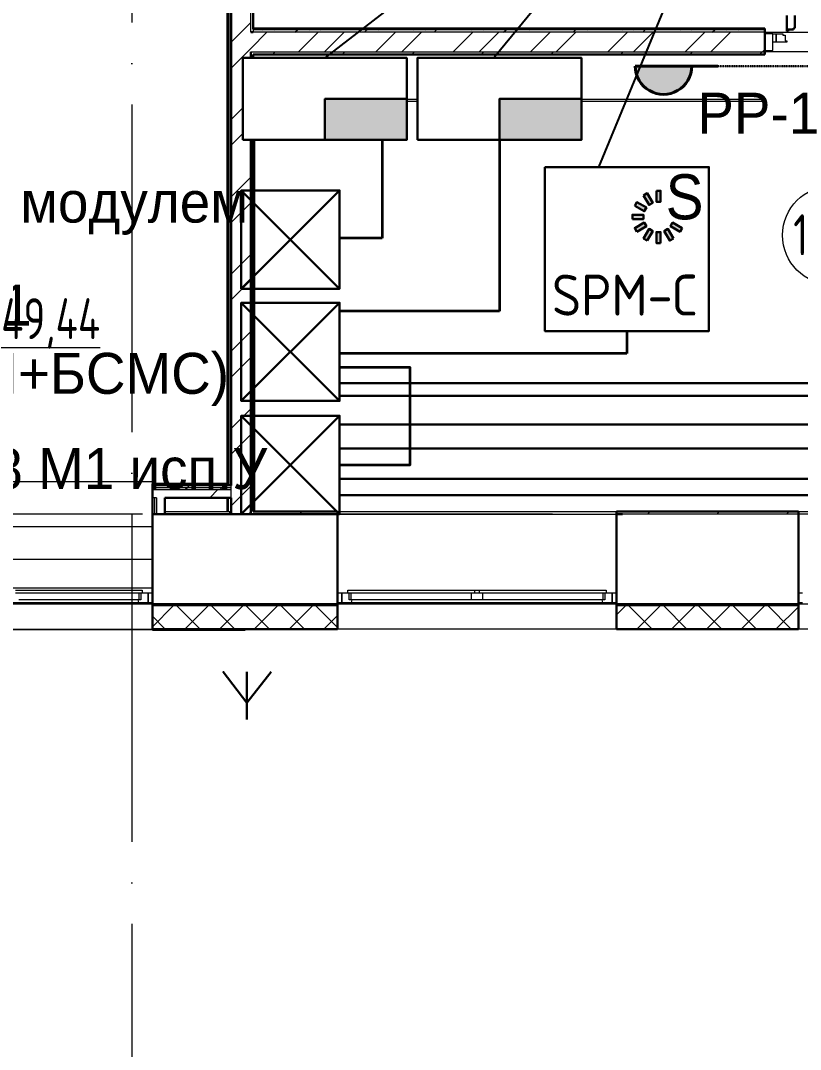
# Model space of a CAD drawing. Header units: millimetres. Extents: x -87434 to 499450, y -468665 to 122144.
# Drawn here: x -41337 to -36580, y -23410 to -17132 of the extents above; entities that cross this region are included whole.
import ezdxf
from ezdxf.enums import TextEntityAlignment as Align

# ---------------------------------------------------------------- set-up
doc = ezdxf.new("R2010")
doc.units = ezdxf.units.MM
doc.set_wipeout_variables(frame=1)
doc.linetypes.add('ADSK_Линия сетки', pattern=[25, 20, -2.5, 0, -2.5])
doc.linetypes.add('ADSK_Невидимые', pattern=[5, 3, -2])
for name, color, linetype, lineweight in [('!_СПР_оборуд', 1, 'Continuous', 30), ('_ Окна', 7, 'Continuous', 9), ('RC-Оповещение', 7, 'Continuous', 30), ('RC-Приборы_управления_и_блоки_индикации', 5, 'Continuous', 30), ('Витраж', 7, 'Continuous', 9), ('Двери', 252, 'Continuous', 9), ('лс', 5, 'Continuous', 30), ('Марки помещений', 252, 'Continuous', 20), ('Ограждение', 252, 'Continuous', 9), ('Окна', 252, 'Continuous', 9), ('Оси', 252, 'Continuous', 9), ('Стены внутренние', 7, 'Continuous', 18), ('Стены наружные', 7, 'Continuous', 18), ('Стены штриховка', 252, 'Continuous', 9), ('СУ Часофикация', 205, 'Continuous', 30)]:
    doc.layers.add(name, color=color, linetype=linetype, lineweight=lineweight)
for name, color, linetype in [('RC-Таблицы', 7, 'Continuous'), ('TEXT1', 7, 'Continuous'), ('Радиофикация', 7, 'Continuous')]:
    doc.layers.add(name, color=color, linetype=linetype)
doc.layers.add('Двери открывание', color=7, linetype='Continuous', lineweight=9, true_color=0xc0c0c0)
doc.styles.add('GOST Common_3', font='', dxfattribs={"height": 3.5})
doc.styles.add('ISOCPEUR', font='isocpeur.ttf', dxfattribs={"width": 0.9, "height": 350})
doc.styles.add('Mipgost_5', font='', dxfattribs={"height": 250})
doc.styles.get("Standard").update_dxf_attribs({"font": ''})
doc.styles.get('GOST Common_3').set_extended_font_data('GOST 2.304 type A')
doc.styles.get('Mipgost_5').set_extended_font_data('Mipgost')
doc.styles.get('Standard').set_extended_font_data('GOST type B')

# ---------------------------------------------------------------- blocks, each defined once
blk = doc.blocks.new('A$C1F127789')
at = {"lineweight": 30, "true_color": 0xffffff}
blk.add_hatch(color=7, dxfattribs=at).paths.add_polyline_path([(0, -159.2, 1), (0, -502.9)])
at = {"layer": '!_СПР_оборуд', "color": 1, "lineweight": -2}
blk.add_lwpolyline([(0, -502.9), (0, 0)], dxfattribs=at)
blk.add_arc((0, -331), 171.9, 90, 270, dxfattribs=at)
blk = doc.blocks.new('RC-UGO-PPK-01')
at = {"layer": 'RC-Приборы_управления_и_блоки_индикации'}
blk.add_attdef('PSTN', text='', height=1.5, dxfattribs=at).set_placement((5, 2.5), align=Align.BOTTOM_CENTER)
blk.add_wipeout([(5, -2.5), (5, 2.5), (-5, 2.5), (-5, -2.5)]).dxf.layer = 'RC-Приборы_управления_и_блоки_индикации'
blk.add_wipeout([(-5, -2.5), (-5, 2.5), (5, 2.5), (5, -2.5)]).dxf.layer = 'RC-Приборы_управления_и_блоки_индикации'
h = blk.add_hatch(color=256, dxfattribs=at)
h.dxf.hatch_style = 1
h.paths.add_polyline_path([(5, -2.5), (5, 0), (0, 0), (0, -2.5)])
blk.add_lwpolyline([(-5, -2.5), (5, -2.5), (5, 2.5), (-5, 2.5)], close=True, dxfattribs=at)
for points in [[(5, 0), (0, 0), (0, -2.5)], [(0, 0), (5, 0)]]:
    blk.add_lwpolyline(points, dxfattribs=at)
blk = doc.blocks.new('RC-UGO-SNR-03')
at = {"layer": 'RC-Оповещение'}
blk.add_attdef('PSTN', text='', height=2.5, dxfattribs=at).set_placement((2.054, 5.274), align=Align.BOTTOM_LEFT)
blk.add_wipeout([(-5.296, 5.295), (-5.296, -4.705), (4.704, -4.705), (4.704, 5.295)]).dxf.layer = 'RC-Оповещение'
h = blk.add_hatch(color=256, dxfattribs=at)
h.dxf.hatch_style = 1
h.paths.add_polyline_path([(1.756, 3.849), (1.499, 3.849), (1.499, 3.18), (1.756, 3.18)])
h.paths.add_polyline_path([(1.055, 2.992), (1.277, 3.121), (0.943, 3.7), (0.72, 3.572)])
h.paths.add_polyline_path([(0.764, 2.607), (0.892, 2.83), (0.313, 3.164), (0.184, 2.942)])
h.paths.add_polyline_path([(0.035, 2.385), (0.035, 2.128), (0.704, 2.128), (0.704, 2.385)])
h.paths.add_polyline_path([(0.892, 1.684), (0.764, 1.907), (0.184, 1.572), (0.313, 1.349)])
h.paths.add_polyline_path([(0.72, 0.942), (0.943, 0.813), (1.277, 1.393), (1.055, 1.522)])
h.paths.add_polyline_path([(1.499, 0.664), (1.756, 0.664), (1.756, 1.334), (1.499, 1.334)])
h.paths.add_polyline_path([(2.313, 0.813), (2.535, 0.942), (2.201, 1.522), (1.978, 1.393)])
h.paths.add_polyline_path([(2.942, 1.349), (3.071, 1.572), (2.491, 1.907), (2.363, 1.684)])
for points in [[(-5.296, 5.295), (4.704, 5.295), (4.704, -4.705), (-5.296, -4.705)], [(1.499, 3.849), (1.756, 3.849), (1.756, 3.18), (1.499, 3.18)], [(0.184, 2.942), (0.313, 3.164), (0.892, 2.83), (0.764, 2.607)], [(0.72, 3.572), (0.943, 3.7), (1.277, 3.121), (1.055, 2.992)], [(0.035, 2.128), (0.035, 2.385), (0.704, 2.385), (0.704, 2.128)], [(0.313, 1.349), (0.184, 1.572), (0.764, 1.907), (0.892, 1.684)], [(3.071, 1.572), (2.942, 1.349), (2.363, 1.684), (2.491, 1.907)], [(0.943, 0.813), (0.72, 0.942), (1.055, 1.522), (1.277, 1.393)], [(1.756, 0.664), (1.499, 0.664), (1.499, 1.334), (1.756, 1.334)], [(2.535, 0.942), (2.313, 0.813), (1.978, 1.393), (2.201, 1.522)]]:
    blk.add_lwpolyline(points, close=True, dxfattribs=at)
at = {"layer": 'RC-Оповещение', "style": 'ISOCPEUR', "width": 0.9}
blk.add_text('SPM-С', height=2.5, dxfattribs=at).set_placement((-4.87, -3.764))
at = {"layer": 'RC-Оповещение', "insert": (2.069, 4.859), "char_height": 2.75, "attachment_point": 1, "style": 'ISOCPEUR'}
blk.add_mtext_dynamic_manual_height_columns('{\\fArial|b0|i0|c204|p34;S}', width=1.82714, gutter_width=1500, heights=[0], dxfattribs=at)
blk = doc.blocks.new('1 этаж')
at = {"layer": 'Ограждение', "true_color": 0x636466}
h = blk.add_hatch(dxfattribs=at)
h.set_pattern_fill('FP_25', color=251, style=0, pattern_type=2)
h.set_pattern_definition([(0, (-32119.8, 96), (0, 600), []), (90, (-32119.8, 96), (-600, 4e-14), [])])
h.paths.add_polyline_path([(-39500.4, -17183.7), (-36795.8, -17183.7), (-36795.8, -17178.7), (-39915.8, -17178.7), (-39915.8, -17183.7), (-39910.8, -17183.7)])
at = {"layer": 'Стены наружные', "lineweight": 9, "true_color": 0x636466}
h = blk.add_hatch(dxfattribs=at)
h.set_pattern_fill('FP_41', color=251, style=0, pattern_type=2)
h.set_pattern_definition([(180, (-32119.82, 96), (-1e-14, -100), [])])
h.paths.add_polyline_path([(-66005.8, -20703.7), (-64730.8, -20703.7), (-64730.8, -20693.7), (-66005.8, -20693.7)])
h.paths.add_polyline_path([(2117.4, -20703.7), (2694.2, -20703.7), (2694.2, -20693.7), (1409.2, -20693.7), (1409.2, -20703.7)])
h.paths.add_polyline_path([(-63030.8, -20703.7), (-61880.8, -20703.7), (-61880.8, -20693.7), (-63030.8, -20693.7)])
h.paths.add_polyline_path([(-752.8, -20703.7), (-290.8, -20703.7), (-290.8, -20693.7), (-1390.8, -20693.7), (-1390.8, -20703.7)])
h.paths.add_polyline_path([(-60180.8, -20703.7), (-59050.8, -20703.7), (-59050.8, -20693.7), (-60180.8, -20693.7)])
h.paths.add_polyline_path([(-3623, -20703.7), (-3090.8, -20703.7), (-3090.8, -20693.7), (-4165.8, -20693.7), (-4165.8, -20703.7)])
h.paths.add_polyline_path([(-57350.8, -20703.7), (-56240.8, -20703.7), (-56240.8, -20693.7), (-57350.8, -20693.7)])
h.paths.add_polyline_path([(-5865.8, -20703.7), (-5865.8, -20693.7), (-6960.8, -20693.7), (-6960.8, -20703.7), (-6493.2, -20703.7)])
h.paths.add_polyline_path([(-54540.8, -20703.7), (-53450.8, -20703.7), (-53450.8, -20693.7), (-54540.8, -20693.7)])
h.paths.add_polyline_path([(-8660.8, -20703.7), (-8660.8, -20693.7), (-9765.8, -20693.7), (-9765.8, -20703.7), (-9363.4, -20703.7)])
h.paths.add_polyline_path([(-51750.8, -20703.7), (-50620.8, -20703.7), (-50620.8, -20693.7), (-51750.8, -20693.7)])
h.paths.add_polyline_path([(-11516, -20703.7), (-11465.8, -20703.7), (-11465.8, -20693.7), (-12545.8, -20693.7), (-12545.8, -20703.7), (-12233.6, -20703.7)])
h.paths.add_polyline_path([(-48920.8, -20703.7), (-47800.8, -20703.7), (-47800.8, -20693.7), (-48920.8, -20693.7)])
h.paths.add_polyline_path([(-14245.8, -20703.7), (-14245.8, -20693.7), (-15320.8, -20693.7), (-15320.8, -20703.7), (-14386.2, -20703.7)])
h.paths.add_polyline_path([(-46100.8, -20703.7), (-45030.8, -20703.7), (-45030.8, -20693.7), (-46100.8, -20693.7)])
h.paths.add_polyline_path([(-17256.4, -20703.7), (-17020.8, -20703.7), (-17020.8, -20693.7), (-18120.8, -20693.7), (-18120.8, -20703.7), (-17974, -20703.7)])
h.paths.add_polyline_path([(-43330.8, -20703.7), (-42230.8, -20703.7), (-42230.8, -20693.7), (-43330.8, -20693.7)])
h.paths.add_polyline_path([(-19820.8, -20703.7), (-19820.8, -20693.7), (-20920.8, -20693.7), (-20920.8, -20703.7), (-20126.6, -20703.7)])
h.paths.add_polyline_path([(-40530.8, -20703.7), (-39400.8, -20703.7), (-39400.8, -20693.7), (-40530.8, -20693.7)])
h.paths.add_polyline_path([(-22620.8, -20703.7), (-22620.8, -20693.7), (-23700.8, -20693.7), (-23700.8, -20703.7), (-22996.8, -20703.7)])
h.paths.add_polyline_path([(-25867, -20703.7), (-25400.8, -20703.7), (-25400.8, -20693.7), (-26500.8, -20693.7), (-26500.8, -20703.7), (-26498.8, -20703.7)])
h.paths.add_polyline_path([(-37700.8, -20703.7), (-36590.8, -20703.7), (-36590.8, -20693.7), (-37700.8, -20693.7)])
h.paths.add_polyline_path([(-28202.8, -20703.7), (-28200.8, -20703.7), (-28200.8, -20693.7), (-29240.8, -20693.7), (-29239.8, -20703.7), (-28378.4, -20703.7)])
h.paths.add_polyline_path([(-34890.8, -20703.7), (-33780.8, -20703.7), (-33780.8, -20693.7), (-34890.8, -20693.7)])
h.paths.add_polyline_path([(-30940.8, -20703.7), (-30940.8, -20693.7), (-32080.8, -20693.7), (-32079.8, -20703.7), (-31090.8, -20703.7)])
at = {"layer": '_ Окна', "color": 251, "lineweight": 18, "true_color": 0x636466}
for p, q in [((-40601.8, -20625.7), (-40601.8, -20666.7)), ((-40555.8, -20625.7), (-40593.8, -20625.7)), ((-40555.8, -20683.7), (-40555.8, -20625.7)), ((-39337.8, -20625.7), (-39375.8, -20625.7)), ((-39375.8, -20625.7), (-39375.8, -20683.7)), ((-39329.8, -20666.7), (-39329.8, -20625.7)), ((-37771.8, -20625.7), (-37771.8, -20666.7)), ((-37725.8, -20625.7), (-37763.8, -20625.7)), ((-37725.8, -20683.7), (-37725.8, -20625.7)), ((-40619.8, -20666.7), (-40615.2, -20683.7)), ((-40615.2, -20683.7), (-40555.8, -20683.7)), ((-40601.8, -20666.7), (-40613.8, -20666.7)), ((-39375.8, -20683.7), (-39316.4, -20683.7)), ((-39317.8, -20666.7), (-39329.8, -20666.7)), ((-39316.4, -20683.7), (-39311.8, -20666.7)), ((-37789.8, -20666.7), (-37785.2, -20683.7)), ((-37785.2, -20683.7), (-37725.8, -20683.7)), ((-37771.8, -20666.7), (-37783.8, -20666.7))]:
    blk.add_line(p, q, dxfattribs=at)
at = {"layer": '_ Окна', "color": 251, "true_color": 0x636466}
for p, q in [((-40530.8, -20625.7), (-40555.8, -20625.7)), ((-40555.8, -20625.7), (-40555.8, -20683.7)), ((-39375.8, -20625.7), (-39400.8, -20625.7)), ((-39375.8, -20683.7), (-39375.8, -20625.7)), ((-37700.8, -20625.7), (-37725.8, -20625.7)), ((-37725.8, -20625.7), (-37725.8, -20683.7)), ((-36565.8, -20625.7), (-36590.8, -20625.7)), ((-40555.8, -20683.7), (-40530.8, -20683.7)), ((-39400.8, -20683.7), (-39375.8, -20683.7)), ((-37725.8, -20683.7), (-37700.8, -20683.7)), ((-36590.8, -20683.7), (-36565.8, -20683.7))]:
    blk.add_line(p, q, dxfattribs=at)
at = {"layer": 'Витраж', "color": 251, "lineweight": 18, "true_color": 0x636466, "extrusion": (0, 0, -1)}
for p, q in [((-36745.8, -17213.7), (-36795.8, -17213.7)), ((-36795.8, -17213.7), (-36795.8, -17313.7)), ((-36745.8, -17313.7), (-36745.8, -17263.7)), ((-36795.8, -17313.7), (-36745.8, -17313.7))]:
    blk.add_line(p, q, dxfattribs=at)
at = {"layer": 'Двери', "color": 251, "lineweight": 30, "true_color": 0x636466}
for p, q in [((-36661.8, -17195.7), (-36661.8, -17101.7)), ((-36611.8, -17101.7), (-36611.8, -17177.7)), ((-36653.8, -17195.7), (-36661.8, -17195.7)), ((-36653.8, -17186.7), (-36653.8, -17195.7)), ((-36619.8, -17186.7), (-36653.8, -17186.7)), ((-36619.8, -17177.7), (-36619.8, -17186.7)), ((-36611.8, -17177.7), (-36619.8, -17177.7))]:
    blk.add_line(p, q, dxfattribs=at)
at = {"layer": 'Двери', "color": 251, "true_color": 0x636466}
for p, q in [((-36745.8, -17213.7), (-36725.8, -17213.7)), ((-36745.8, -17263.7), (-36745.8, -17213.7)), ((-36725.8, -17263.7), (-36745.8, -17263.7)), ((-36725.8, -17213.7), (-36725.8, -17263.7)), ((-36725.8, -17213.7), (-36684.8, -17213.7)), ((-36725.8, -17263.7), (-36725.8, -17213.7)), ((-36661.8, -17263.7), (-36725.8, -17263.7)), ((-36684.8, -17213.7), (-36684.8, -17221.7)), ((-36684.8, -17221.7), (-36670.8, -17221.7)), ((-36670.8, -17221.7), (-36670.8, -17255.7)), ((-36670.8, -17255.7), (-36661.8, -17255.7)), ((-36661.8, -17255.7), (-36661.8, -17263.7))]:
    blk.add_line(p, q, dxfattribs=at)
at = {"layer": 'Двери открывание', "color": 251, "true_color": 0x636466}
blk.add_arc((-36679.8, -17195.7), 998, 0, 88.96655, dxfattribs=at)
at = {"layer": 'Марки помещений', "color": 251, "true_color": 0x636466}
blk.add_circle((-36387.1, -18441.9), 300, dxfattribs=at)
at = {"layer": 'Ограждение', "color": 251, "true_color": 0x636466}
for p, q in [((-40075.8, -15478.7), (-40075.8, -19958.8)), ((-36795.8, -17178.7), (-39915.8, -17178.7)), ((-36795.8, -17178.7), (-36795.8, -17183.7)), ((-36795.8, -17613.7), (-39915.8, -17613.7)), ((-39915.8, -17613.7), (-39905.8, -17623.7)), ((-39905.8, -17623.7), (-36795.8, -17623.7)), ((-39905.8, -20128.7), (-39905.8, -17623.7)), ((-36795.8, -17613.7), (-36795.8, -17623.7)), ((-42230.8, -19943.7), (-40530.8, -19943.7)), ((-40530.8, -19943.7), (-40530.8, -19958.7)), ((-40075.8, -20043.7), (-40075.8, -20128.7)), ((-40065.8, -20128.7), (-40065.8, -20043.7)), ((-42230.8, -20218.7), (-40530.8, -20218.7)), ((-42230.8, -20418.7), (-40530.8, -20418.7)), ((-42230.8, -20593.7), (-40530.8, -20593.7))]:
    blk.add_line(p, q, dxfattribs=at)
at = {"layer": 'Окна', "color": 251, "true_color": 0x636466}
for p, q in [((-41365.8, -20608.7), (-40593.8, -20608.7)), ((-40593.8, -20625.7), (-41365.8, -20625.7)), ((-40613.8, -20625.7), (-40613.8, -20666.7)), ((-40593.8, -20608.7), (-40593.8, -20625.7)), ((-39337.8, -20608.7), (-38565.8, -20608.7)), ((-39337.8, -20625.7), (-39337.8, -20608.7)), ((-38565.8, -20625.7), (-39337.8, -20625.7)), ((-39317.8, -20666.7), (-39317.8, -20625.7)), ((-38585.8, -20625.7), (-38585.8, -20666.7)), ((-38565.8, -20608.7), (-38535.8, -20608.7)), ((-38565.8, -20608.7), (-38565.8, -20625.7)), ((-38535.8, -20625.7), (-38565.8, -20625.7)), ((-38535.8, -20608.7), (-37763.8, -20608.7)), ((-38535.8, -20625.7), (-38535.8, -20608.7)), ((-37763.8, -20625.7), (-38535.8, -20625.7)), ((-38515.8, -20666.7), (-38515.8, -20625.7)), ((-37783.8, -20625.7), (-37783.8, -20666.7)), ((-37763.8, -20608.7), (-37763.8, -20625.7)), ((-42146.4, -20683.7), (-40615.2, -20683.7)), ((-40613.8, -20666.7), (-41345.8, -20666.7)), ((-38585.8, -20666.7), (-39317.8, -20666.7)), ((-39316.4, -20683.7), (-37785.2, -20683.7)), ((-38515.8, -20666.7), (-38585.8, -20666.7)), ((-37783.8, -20666.7), (-38515.8, -20666.7))]:
    blk.add_line(p, q, dxfattribs=at)
at = {"layer": 'Оси', "color": 251, "linetype": 'ADSK_Линия сетки', "ltscale": 100, "true_color": 0x636466}
for p, q in [((-40655.8, -2643.7), (-40655.8, -33769.9)), ((4411.5, -20143.7), (-72528.1, -20143.7))]:
    blk.add_line(p, q, dxfattribs=at)
at = {"layer": 'Стены внутренние', "color": 251, "lineweight": 30, "true_color": 0x636466}
for p, q in [((-40530.8, -20143.7), (-40530.8, -20693.7)), ((-40050.8, -20143.7), (-40455.8, -20143.7)), ((-39400.8, -20693.7), (-39400.8, -20143.7)), ((-37663.3, -20143.7), (-37700.8, -20143.7)), ((-37700.8, -20143.7), (-37700.8, -20693.7)), ((-36590.8, -20693.7), (-36590.8, -20143.7)), ((-40530.8, -20693.7), (-39400.8, -20693.7)), ((-40530.8, -20703.7), (-40530.8, -20845.7)), ((-39400.8, -20845.7), (-39400.8, -20703.7)), ((-37700.8, -20693.7), (-36590.8, -20693.7)), ((-37700.8, -20703.7), (-37700.8, -20845.7)), ((-36590.8, -20845.7), (-36590.8, -20703.7)), ((-40530.8, -20845.7), (-39400.8, -20845.7)), ((-37700.8, -20845.7), (-36590.8, -20845.7))]:
    blk.add_line(p, q, dxfattribs=at)
at = {"layer": 'Стены внутренние', "color": 251, "true_color": 0x636466}
for p, q in [((-39400.8, -20143.7), (-37700.8, -20143.7)), ((-36590.8, -20143.7), (-37663.3, -20143.7)), ((-40530.8, -20693.7), (-42230.8, -20693.7)), ((-37700.8, -20693.7), (-39400.8, -20693.7)), ((-34890.8, -20693.7), (-36590.8, -20693.7)), ((-37700.8, -20845.7), (-39400.8, -20845.7)), ((-34890.8, -20845.7), (-36590.8, -20845.7))]:
    blk.add_line(p, q, dxfattribs=at)
at = {"layer": 'Стены внутренние', "color": 251, "linetype": 'Continuous', "lineweight": 9, "true_color": 0x636466}
for p, q in [((-40528.8, -20828.8), (-40403.8, -20703.7)), ((-40242.2, -20843.7), (-40382.2, -20703.7)), ((-40331.6, -20843.7), (-40191.6, -20703.7)), ((-40030.1, -20843.7), (-40170.1, -20703.7)), ((-40119.5, -20843.7), (-39979.5, -20703.7)), ((-39817.9, -20843.7), (-39957.9, -20703.7)), ((-39907.4, -20843.7), (-39767.4, -20703.7)), ((-39605.8, -20843.7), (-39745.8, -20703.7)), ((-39695.2, -20843.7), (-39555.2, -20703.7)), ((-39402.8, -20834.6), (-39533.7, -20703.7)), ((-37700.8, -20758.5), (-37646, -20703.7)), ((-37484.5, -20843.7), (-37624.5, -20703.7)), ((-37573.9, -20843.7), (-37433.9, -20703.7)), ((-37272.3, -20843.7), (-37412.3, -20703.7)), ((-37361.8, -20843.7), (-37221.8, -20703.7)), ((-37060.2, -20843.7), (-37200.2, -20703.7)), ((-37149.7, -20843.7), (-37009.7, -20703.7)), ((-36848.1, -20843.7), (-36988.1, -20703.7)), ((-36937.5, -20843.7), (-36797.5, -20703.7)), ((-36635.9, -20843.7), (-36775.9, -20703.7)), ((-36725.4, -20843.7), (-36592.8, -20711.1)), ((-40454.3, -20843.7), (-40530.8, -20767.2)), ((-39483.1, -20843.7), (-39400.8, -20761.4)), ((-40530.8, -20833.6), (-40528.8, -20833.6)), ((-40495.3, -20845.7), (-40496.4, -20843.7)), ((-39908.7, -20845.7), (-39909.8, -20843.7)), ((-37696.6, -20843.7), (-37700.8, -20839.5)), ((-37093.1, -20845.7), (-37094.2, -20843.7))]:
    blk.add_line(p, q, dxfattribs=at)
at = {"layer": 'Стены наружные', "color": 251, "lineweight": 30, "true_color": 0x636466}
for p, q in [((-39915.8, -17183.7), (-39915.8, -13823.7)), ((-40050.8, -14513.7), (-40050.8, -19968.7)), ((-40070.8, -15203.7), (-40070.8, -19958.7)), ((-40065.8, -15203.7), (-40065.8, -19963.7)), ((-36795.8, -17183.7), (-39915.8, -17183.7)), ((-36795.8, -17338.7), (-36795.8, -17183.7)), ((-39915.8, -17203.7), (-39930.8, -17203.7)), ((-39930.8, -20143.7), (-39930.8, -17323.7)), ((-39915.8, -17338.7), (-36795.8, -17338.7)), ((-39915.8, -20128.7), (-39915.8, -17338.7)), ((-40530.8, -19958.7), (-40530.8, -20143.7)), ((-40070.8, -19958.7), (-40530.8, -19958.7)), ((-40455.8, -20043.7), (-40050.8, -20043.7)), ((-40455.8, -20143.7), (-40455.8, -20043.7)), ((-40050.8, -20043.7), (-40050.8, -20143.7)), ((-40530.8, -20143.7), (-40455.8, -20143.7)), ((-40050.8, -20143.7), (-39400.8, -20143.7)), ((-39400.8, -20128.7), (-39915.8, -20128.7)), ((-39400.8, -20143.7), (-39400.8, -20128.7)), ((-36590.8, -20128.7), (-37700.8, -20128.7)), ((-37700.8, -20128.7), (-37700.8, -20143.7)), ((-36590.8, -20143.7), (-36590.8, -20128.7)), ((-39400.8, -20693.7), (-40530.8, -20693.7)), ((-40530.8, -20693.7), (-40530.8, -20703.7)), ((-39400.8, -20703.7), (-39400.8, -20693.7)), ((-36590.8, -20693.7), (-37700.8, -20693.7)), ((-37700.8, -20693.7), (-37700.8, -20703.7)), ((-36590.8, -20703.7), (-36590.8, -20693.7)), ((-40530.8, -20845.7), (-40530.8, -20850.7)), ((-40530.8, -20850.7), (-39965.8, -20850.7)), ((-39965.8, -20850.7), (-39965.8, -20845.7))]:
    blk.add_line(p, q, dxfattribs=at)
at = {"layer": 'Стены наружные', "color": 251, "linetype": 'Continuous', "lineweight": 9, "true_color": 0x636466}
for p, q in [((-40070.8, -17188.8), (-40065.8, -17183.8)), ((-40050.3, -17263.7), (-39930.8, -17144.2)), ((-39858.6, -17188.7), (-39853.6, -17183.7)), ((-39787.9, -17188.7), (-39782.9, -17183.7)), ((-39717.2, -17188.7), (-39712.2, -17183.7)), ((-39661.5, -17203.7), (-39646.5, -17188.7)), ((-39646.5, -17188.7), (-39641.5, -17183.7)), ((-39575.8, -17188.7), (-39570.8, -17183.7)), ((-39505.1, -17188.7), (-39500.1, -17183.7)), ((-39434.3, -17188.7), (-39429.3, -17183.7)), ((-39363.6, -17188.7), (-39358.6, -17183.7)), ((-39292.9, -17188.7), (-39287.9, -17183.7)), ((-39237.2, -17203.7), (-39222.2, -17188.7)), ((-39222.2, -17188.7), (-39217.2, -17183.7)), ((-39151.5, -17188.7), (-39146.5, -17183.7)), ((-39080.8, -17188.7), (-39075.8, -17183.7)), ((-39010.1, -17188.7), (-39005.1, -17183.7)), ((-38939.4, -17188.7), (-38934.4, -17183.7)), ((-38868.7, -17188.7), (-38863.7, -17183.7)), ((-38813, -17203.7), (-38798, -17188.7)), ((-38798, -17188.7), (-38793, -17183.7)), ((-38727.2, -17188.7), (-38722.2, -17183.7)), ((-38656.5, -17188.7), (-38651.5, -17183.7)), ((-38585.8, -17188.7), (-38580.8, -17183.7)), ((-38515.1, -17188.7), (-38510.1, -17183.7)), ((-38444.4, -17188.7), (-38439.4, -17183.7)), ((-38388.7, -17203.7), (-38373.7, -17188.7)), ((-38373.7, -17188.7), (-38368.7, -17183.7)), ((-38303, -17188.7), (-38298, -17183.7)), ((-38232.3, -17188.7), (-38227.3, -17183.7)), ((-38161.6, -17188.7), (-38156.6, -17183.7)), ((-38090.8, -17188.7), (-38085.8, -17183.7)), ((-38020.1, -17188.7), (-38015.1, -17183.7)), ((-37964.4, -17203.7), (-37949.4, -17188.7)), ((-37949.4, -17188.7), (-37944.4, -17183.7)), ((-37878.7, -17188.7), (-37873.7, -17183.7)), ((-37808, -17188.7), (-37803, -17183.7)), ((-37737.3, -17188.7), (-37732.3, -17183.7)), ((-37666.6, -17188.7), (-37661.6, -17183.7)), ((-37595.9, -17188.7), (-37590.9, -17183.7)), ((-37540.2, -17203.7), (-37525.2, -17188.7)), ((-37525.2, -17188.7), (-37520.2, -17183.7)), ((-37454.5, -17188.7), (-37449.5, -17183.7)), ((-37383.7, -17188.7), (-37378.7, -17183.7)), ((-37313, -17188.7), (-37308, -17183.7)), ((-37242.3, -17188.7), (-37237.3, -17183.7)), ((-37171.6, -17188.7), (-37166.6, -17183.7)), ((-37115.9, -17203.7), (-37100.9, -17188.7)), ((-37100.9, -17188.7), (-37095.9, -17183.7)), ((-37030.2, -17188.7), (-37025.2, -17183.7)), ((-36959.5, -17188.7), (-36954.5, -17183.7)), ((-36888.8, -17188.7), (-36883.8, -17183.7)), ((-36818.1, -17188.7), (-36813.1, -17183.7)), ((-40070.8, -17259.5), (-40065.8, -17254.5)), ((-40050.8, -17264.2), (-40050.3, -17263.7)), ((-39930.8, -17301.4), (-39833.1, -17203.7)), ((-39638.8, -17323.7), (-39518.8, -17203.7)), ((-39481.7, -17323.7), (-39361.7, -17203.7)), ((-39167.4, -17323.7), (-39047.4, -17203.7)), ((-39010.2, -17323.7), (-38890.2, -17203.7)), ((-38695.9, -17323.7), (-38575.9, -17203.7)), ((-38538.7, -17323.7), (-38418.7, -17203.7)), ((-38224.4, -17323.7), (-38104.4, -17203.7)), ((-38067.3, -17323.7), (-37947.3, -17203.7)), ((-37753, -17323.7), (-37633, -17203.7)), ((-37595.8, -17323.7), (-37475.8, -17203.7)), ((-37281.5, -17323.7), (-37161.5, -17203.7)), ((-37124.4, -17323.7), (-37004.4, -17203.7)), ((-40070.8, -17330.2), (-40065.8, -17325.2)), ((-40050.8, -17421.4), (-39930.8, -17301.4)), ((-39796.5, -17338.7), (-39781.5, -17323.7)), ((-39372.2, -17338.7), (-39357.2, -17323.7)), ((-38948, -17338.7), (-38933, -17323.7)), ((-38523.7, -17338.7), (-38508.7, -17323.7)), ((-38099.4, -17338.7), (-38084.4, -17323.7)), ((-37675.2, -17338.7), (-37660.2, -17323.7)), ((-37250.9, -17338.7), (-37235.9, -17323.7)), ((-36826.6, -17338.7), (-36811.6, -17323.7)), ((-36810, -17323.7), (-36795.8, -17309.5)), ((-40070.8, -17400.9), (-40065.8, -17395.9)), ((-40070.8, -17471.6), (-40065.8, -17466.6)), ((-39930.8, -17473.1), (-39915.8, -17458.1)), ((-40070.8, -17542.3), (-40065.8, -17537.3)), ((-40070.8, -17613.1), (-40065.8, -17608.1)), ((-40050.8, -17735.7), (-39930.8, -17615.7)), ((-40070.8, -17683.8), (-40065.8, -17678.8)), ((-40070.8, -17754.5), (-40065.8, -17749.5)), ((-40070.8, -17825.2), (-40065.8, -17820.2)), ((-40050.8, -17892.9), (-39930.8, -17772.9)), ((-40070.8, -17895.9), (-40065.8, -17890.9)), ((-39930.8, -17897.3), (-39915.8, -17882.3)), ((-40070.8, -17966.6), (-40065.8, -17961.6)), ((-40070.8, -18037.3), (-40065.8, -18032.3)), ((-40070.8, -18108), (-40065.8, -18103)), ((-40050.8, -18207.2), (-39930.8, -18087.2)), ((-40070.8, -18178.7), (-40065.8, -18173.7)), ((-40070.8, -18249.4), (-40065.8, -18244.4)), ((-40050.8, -18364.3), (-39930.8, -18244.3)), ((-40070.8, -18320.2), (-40065.8, -18315.2)), ((-39930.8, -18321.6), (-39915.8, -18306.6)), ((-40070.8, -18390.9), (-40065.8, -18385.9)), ((-40070.8, -18461.6), (-40065.8, -18456.6)), ((-40070.8, -18532.3), (-40065.8, -18527.3)), ((-40050.8, -18678.6), (-39930.8, -18558.6)), ((-40070.8, -18603), (-40065.8, -18598)), ((-40070.8, -18673.7), (-40065.8, -18668.7)), ((-40070.8, -18744.4), (-40065.8, -18739.4)), ((-40050.8, -18835.8), (-39930.8, -18715.8)), ((-39930.8, -18745.8), (-39915.8, -18730.8)), ((-40070.8, -18815.1), (-40065.8, -18810.1)), ((-40070.8, -18885.8), (-40065.8, -18880.8)), ((-40070.8, -18956.6), (-40065.8, -18951.6)), ((-40070.8, -19027.3), (-40065.8, -19022.3)), ((-40050.8, -19150.1), (-39930.8, -19030.1)), ((-40070.8, -19098), (-40065.8, -19093)), ((-40070.8, -19168.7), (-40065.8, -19163.7)), ((-40050.8, -19307.3), (-39930.8, -19187.3)), ((-39930.8, -19170.1), (-39915.8, -19155.1)), ((-40070.8, -19239.4), (-40065.8, -19234.4)), ((-40070.8, -19310.1), (-40065.8, -19305.1)), ((-40070.8, -19380.8), (-40065.8, -19375.8)), ((-40070.8, -19451.5), (-40065.8, -19446.5)), ((-40070.8, -19522.2), (-40065.8, -19517.2)), ((-40050.8, -19621.6), (-39930.8, -19501.6)), ((-40070.8, -19592.9), (-40065.8, -19587.9)), ((-39930.8, -19594.4), (-39915.8, -19579.4)), ((-40070.8, -19663.7), (-40065.8, -19658.7)), ((-40050.8, -19778.7), (-39930.8, -19658.7)), ((-40070.8, -19734.4), (-40065.8, -19729.4)), ((-40070.8, -19805.1), (-40065.8, -19800.1)), ((-40070.8, -19875.8), (-40065.8, -19870.8)), ((-40512.3, -19963.7), (-40507.3, -19958.7)), ((-40441.6, -19963.7), (-40436.6, -19958.7)), ((-40370.9, -19963.7), (-40365.9, -19958.7)), ((-40305.2, -19968.7), (-40300.2, -19963.7)), ((-40300.2, -19963.7), (-40295.2, -19958.7)), ((-40229.5, -19963.7), (-40224.5, -19958.7)), ((-40158.7, -19963.7), (-40153.7, -19958.7)), ((-40088, -19963.7), (-40083, -19958.7)), ((-40070.8, -19946.5), (-40065.8, -19941.5)), ((-40530.8, -19982.2), (-40529.8, -19981.2)), ((-40529.8, -19981.2), (-40517.3, -19968.7)), ((-40330.2, -19993.7), (-40317.7, -19981.2)), ((-40317.7, -19981.2), (-40305.2, -19968.7)), ((-40181.3, -20043.7), (-40131.3, -19993.7)), ((-40118, -19993.7), (-40105.5, -19981.2)), ((-40105.5, -19981.2), (-40093, -19968.7)), ((-40050.8, -20093), (-39930.8, -19973)), ((-39930.8, -20018.6), (-39915.8, -20003.6)), ((-39944.4, -20143.7), (-39930.8, -20130.2)), ((-39631.6, -20143.7), (-39616.6, -20128.7)), ((-37510.3, -20143.7), (-37495.3, -20128.7)), ((-37086, -20143.7), (-37071, -20128.7)), ((-36661.8, -20143.7), (-36646.8, -20128.7)), ((-40493.7, -20848.4), (-40495.3, -20845.7))]:
    blk.add_line(p, q, dxfattribs=at)
at = {"layer": 'Стены наружные', "color": 251, "true_color": 0x636466}
for p, q in [((-36795.8, -17203.7), (-35565.8, -17203.7)), ((-35565.8, -17323.7), (-36795.8, -17323.7)), ((-40455.8, -20128.7), (-40058.3, -20128.7)), ((-40058.3, -20143.7), (-40058.3, -20128.7)), ((-39400.8, -20128.7), (-37700.8, -20128.7)), ((-36590.8, -20128.7), (-34890.8, -20128.7)), ((-40530.8, -20850.7), (-42740.8, -20850.7)), ((-42230.8, -20845.7), (-40530.8, -20845.7)), ((-39951.9, -20850.7), (-39965.8, -20850.7)), ((-39951.9, -20850.7), (-39951.9, -20845.7))]:
    blk.add_line(p, q, dxfattribs=at)
at = {"layer": 'Стены штриховка', "color": 251, "true_color": 0x636466}
for p, q in [((-39930.8, -17203.7), (-39930.8, -13843.7)), ((-39915.8, -17183.7), (-39915.8, -17203.7)), ((-36795.8, -17188.7), (-39915.8, -17188.7)), ((-36795.8, -17203.7), (-39915.8, -17203.7)), ((-39930.8, -17323.7), (-36795.8, -17323.7)), ((-40530.8, -19963.7), (-40050.8, -19963.7)), ((-40530.8, -19968.7), (-40050.8, -19968.7)), ((-40530.8, -19981.2), (-40050.8, -19981.2)), ((-40530.8, -19993.7), (-40050.8, -19993.7)), ((-40050.8, -20043.7), (-40050.8, -19968.7)), ((-40505.8, -20043.7), (-40530.8, -20043.7)), ((-40518.3, -20043.7), (-40518.3, -20143.7)), ((-40505.8, -20043.7), (-40505.8, -20143.7)), ((-39400.8, -20703.7), (-40530.8, -20703.7)), ((-36590.8, -20703.7), (-37700.8, -20703.7)), ((-36592.8, -20703.7), (-36592.8, -20843.7)), ((-40528.8, -20769.7), (-40530.8, -20769.7)), ((-40528.8, -20769.7), (-40528.8, -20843.7)), ((-39400.8, -20769.7), (-39402.8, -20769.7)), ((-39402.8, -20843.7), (-39402.8, -20769.7)), ((-40528.8, -20843.7), (-39402.8, -20843.7)), ((-36592.8, -20843.7), (-37700.8, -20843.7))]:
    blk.add_line(p, q, dxfattribs=at)
at = {"layer": 'Марки помещений', "color": 251, "true_color": 0x636466, "style": 'GOST Common_3', "width": 0.9}
for s, p in [('103', (-36622, -18564.2)), ('%%U49,44', (-41453.4, -19076.1))]:
    blk.add_text(s, height=250, dxfattribs=at).set_placement(p)

msp = doc.modelspace()

# ---------------------------------------------------------------- linework, layer by layer
at = {"lineweight": 30, "transparency": 33554687}
for points in [[(-39391.13225, -18168.63313), (-39991.13225, -18168.63313), (-39991.13225, -18768.63313), (-39391.13225, -18768.63313), (-39391.13225, -18168.63313), (-39991.13225, -18768.63313), (-39391.13225, -18768.63313), (-39991.13225, -18168.63313)], [(-39391.13225, -18853.39493), (-39991.13225, -18853.39493), (-39991.13225, -19453.39493), (-39391.13225, -19453.39493), (-39391.13225, -18853.39493), (-39991.13225, -19453.39493), (-39391.13225, -19453.39493), (-39991.13225, -18853.39493)], [(-39391.13225, -19543.09482), (-39991.13225, -19543.09482), (-39991.13225, -20143.09482), (-39391.13225, -20143.09482), (-39391.13225, -19543.09482), (-39991.13225, -20143.09482), (-39391.13225, -20143.09482), (-39991.13225, -19543.09482)]]:
    msp.add_lwpolyline(points, dxfattribs=at)
at = {"layer": 'TEXT1', "color": 0, "transparency": 33554687}
msp.add_line((-38516, -17436.09482), (-36619.7007, -15140.81729), dxfattribs=at)
at = {"layer": 'лс', "color": 1, "linetype": 'ADSK_Невидимые', "ltscale": 0.5}
msp.add_line((-37084.33082, -17410.74136), (-34969, -17410.74136), dxfattribs=at)
at = {"layer": 'лс', "color": 5}
msp.add_line((-39391.13225, -19344.23621), (-34834, -19344.23621), dxfattribs=at)
at = {"layer": 'лс', "color": 3}
for p, q in [((-39391.13225, -19422.09482), (-34429, -19422.09482)), ((-39391.13225, -19928.25198), (-34429, -19928.25198))]:
    msp.add_line(p, q, dxfattribs=at)
at = {"layer": 'лс', "color": 30}
for p, q in [((-39391.13225, -19597.09482), (-34699, -19597.09482)), ((-39391.13225, -19743.74136), (-34564, -19743.74136))]:
    msp.add_line(p, q, dxfattribs=at)
at = {"layer": 'лс', "color": 6}
msp.add_line((-34301, -20028.25198), (-39391.13225, -20028.25198), dxfattribs=at)
at = {"layer": 'СУ Часофикация', "color": 4, "lineweight": 35}
for p, q in [((-39131, -17860.09482), (-39131, -18459.04239)), ((-39131, -18459.04239), (-39391.13225, -18459.04239)), ((-38416, -18906.09482), (-39391.13225, -18906.09482)), ((-37638.39085, -19164.09482), (-39391.13225, -19164.09482))]:
    msp.add_line(p, q, dxfattribs=at)
msp.add_lwpolyline([(-39391.13225, -19843.09482), (-38961, -19843.09482), (-38961, -19248.09482), (-39391.13225, -19248.09482)], dxfattribs=at)
at = {"layer": 'СУ Часофикация'}
msp.add_lwpolyline([(-39957.29876, -21397.60819), (-39957.29876, -21294.73872), (-40100.18939, -21106.78147), (-39957.29876, -21294.73872), (-39808.21996, -21106.78147)], dxfattribs=at)
at = {"layer": 'СУ Часофикация', "ltscale": 100}
msp.add_lwpolyline([(-39957.29876, -21294.73872), (-39957.29876, -21106.78147)], dxfattribs=at)

# ---------------------------------------------------------------- block references
msp.add_blockref('1 этаж', (-2, 0))
at = {"layer": 'Радиофикация', "color": 3, "lineweight": 40, "xscale": -1, "rotation": 269.9999999999923}
msp.add_blockref('A$C1F127789', (-37084.33082, -17410.74136), dxfattribs=at)

# ---------------------------------------------------------------- texts
at = {"layer": 'Радиофикация', "insert": (-37209, -17572.09482), "char_height": 250, "attachment_point": 1, "style": 'Mipgost_5'}
msp.add_mtext_dynamic_manual_height_columns('РР-1', width=1102.5655754, gutter_width=12.5, heights=[535.68591], dxfattribs=at)
at = {"layer": 'Радиофикация', "linetype": 'Continuous', "lineweight": 40, "char_height": 250, "attachment_point": 5, "style": 'Mipgost_5'}
for s, insert, width in [('ОСПИ-ТАНДЕМ (Корпус с БП+АКБ и модулем ТАНДЕМ)', (-43541.13995, -18485.66844), 7446.7423152), ('УС-1 (БАО-РСПИ+БСМС)', (-41644.13995, -19113.91481), 3394.4030745), ('УППВ 1918 М1 исп.У', (-41453.97056, -19867.96517), 3195.0779079)]:
    msp.add_mtext(s, dxfattribs=dict(at, insert=insert, width=width))

# ---------------------------------------------------------------- next in the draw order: block references
at = {"layer": 'RC-Таблицы', "linetype": 'Continuous', "lineweight": 40, "transparency": 33554687, "xscale": 100, "yscale": 100, "zscale": 100}
for p in [(-39481, -17610.09482), (-38416, -17610.09482)]:
    msp.add_blockref('RC-UGO-PPK-01', p, dxfattribs=at)
at = {"layer": 'RC-Таблицы', "linetype": 'Continuous', "lineweight": 40, "xscale": 100, "yscale": 100, "zscale": 100}
msp.add_blockref('RC-UGO-SNR-03', (-37608.78932, -18555.76556), dxfattribs=at)

# ---------------------------------------------------------------- next in the draw order: linework, layer by layer
at = {"layer": 'TEXT1', "color": 0, "transparency": 33554687}
for q in [(-39481, -17360.09482), (-37812, -18026.25406)]:
    msp.add_line((-36619.7007, -15140.81729), q, dxfattribs=at)
at = {"layer": 'СУ Часофикация', "color": 4, "lineweight": 35}
for p, q in [((-38416, -17860.09482), (-38416, -18906.09482)), ((-37638.39085, -19026.25406), (-37638.39085, -19164.09482))]:
    msp.add_line(p, q, dxfattribs=at)

doc.saveas('drawing.dxf')
